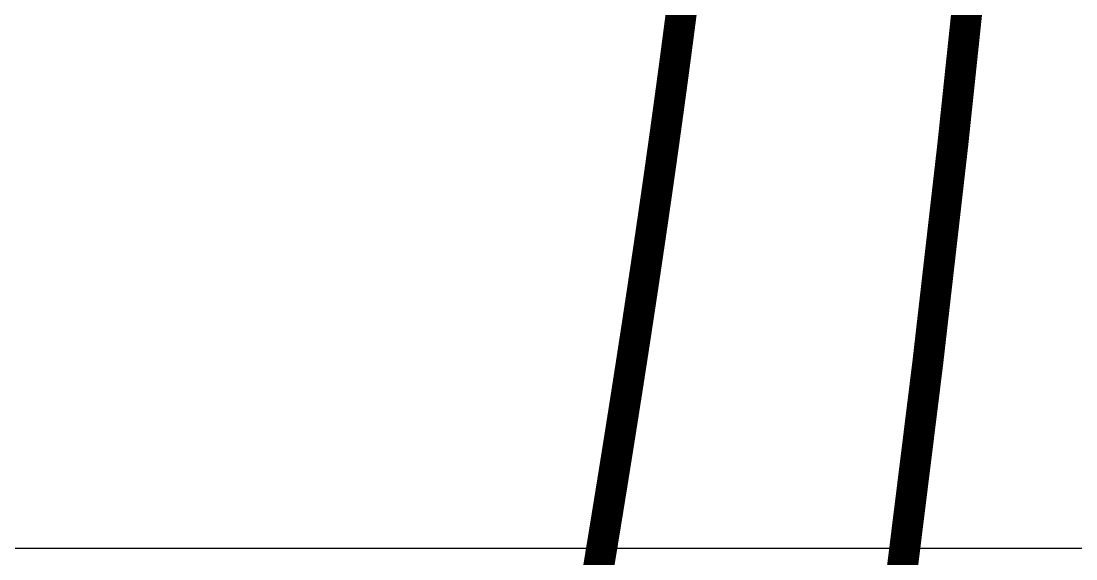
# Model space of a CAD drawing. Header units: inches. Extents: x -300 to 516, y -297 to 231.
# Drawn here: x -26.266 to -21.996, y -173.093 to -170.918 of the extents above; entities that cross this region are included whole.
import ezdxf

# ---------------------------------------------------------------- set-up
doc = ezdxf.new("R2010")
doc.units = ezdxf.units.IN
doc.header["$LTSCALE"] = 24
doc.header["$MEASUREMENT"] = 0
doc.layers.add('EXTERIOR ELEC EQUIP', color=190, linetype='Continuous')
doc.layers.add('EXTERIOR PLUMB EQUIP', color=4, linetype='Continuous')

msp = doc.modelspace()

# ---------------------------------------------------------------- linework, layer by layer
at = {"layer": 'EXTERIOR ELEC EQUIP', "const_width": 0.125}
msp.add_lwpolyline([(-22.12849, -167.2981), (-22.16409, -167.82911), (-22.23281, -168.71192), (-22.31167, -169.61206), (-22.39936, -170.51809), (-22.49454, -171.41853), (-22.5959, -172.30193), (-22.7021, -173.15682), (-22.81191, -173.97418), (-22.92437, -174.75467), (-23.03858, -175.50136), (-23.15368, -176.21735), (-23.26878, -176.90572), (-23.383, -177.56956), (-23.49546, -178.21194), (-23.60526, -179.02346), (-23.71181, -179.63201)], dxfattribs=at)
at = {"layer": 'EXTERIOR ELEC EQUIP', "color": 60, "const_width": 0.125}
msp.add_lwpolyline([(-23.93324, -173.15675), (-23.93295, -173.15498), (-23.93265, -173.1532), (-23.93236, -173.15143), (-23.93207, -173.14966), (-23.93177, -173.14789), (-23.93148, -173.14612), (-23.93119, -173.14434), (-23.9309, -173.14257), (-23.9306, -173.1408), (-23.93031, -173.13903), (-23.93002, -173.13726), (-23.92972, -173.13548), (-23.92943, -173.13371), (-23.92914, -173.13194), (-23.92884, -173.13017), (-23.92855, -173.1284), (-23.92826, -173.12662), (-23.92797, -173.12485), (-23.92767, -173.12308), (-23.92738, -173.12131), (-23.92709, -173.11954), (-23.9268, -173.11776), (-23.9265, -173.11599), (-23.92621, -173.11422), (-23.92592, -173.11245), (-23.92563, -173.11068), (-23.92533, -173.1089), (-23.92504, -173.10713), (-23.92475, -173.10536), (-23.92446, -173.10359), (-23.92416, -173.10182), (-23.92387, -173.10004), (-23.92358, -173.09827), (-23.92329, -173.0965), (-23.92299, -173.09473), (-23.9227, -173.09296), (-23.92241, -173.09119), (-23.92212, -173.08941), (-23.92183, -173.08764), (-23.92153, -173.08587), (-23.92124, -173.0841), (-23.92095, -173.08233), (-23.92066, -173.08055), (-23.92037, -173.07878), (-23.92007, -173.07701), (-23.91978, -173.07524), (-23.91949, -173.07347), (-23.9192, -173.07169), (-23.91891, -173.06992), (-23.91862, -173.06815), (-23.91832, -173.06638), (-23.91803, -173.06461), (-23.91774, -173.06283), (-23.91745, -173.06106), (-23.91716, -173.05929), (-23.91687, -173.05752), (-23.91658, -173.05575), (-23.91628, -173.05398), (-23.91599, -173.0522), (-23.9157, -173.05043), (-23.91541, -173.04866), (-23.91512, -173.04689), (-23.91483, -173.04512), (-23.91454, -173.04334), (-23.91424, -173.04157), (-23.91395, -173.0398), (-23.91366, -173.03803), (-23.91337, -173.03626), (-23.91308, -173.03448), (-23.91279, -173.03271), (-23.9125, -173.03094), (-23.91221, -173.02917), (-23.91192, -173.0274), (-23.91163, -173.02563), (-23.91134, -173.02385), (-23.91104, -173.02208), (-23.91075, -173.02031), (-23.91046, -173.01854), (-23.91017, -173.01677), (-23.90988, -173.015), (-23.90959, -173.01322), (-23.9093, -173.01145), (-23.90901, -173.00968), (-23.90872, -173.00791), (-23.90843, -173.00614), (-23.90814, -173.00436), (-23.90785, -173.00259), (-23.90756, -173.00082), (-23.90727, -172.99905), (-23.90698, -172.99728), (-23.90669, -172.99551), (-23.9064, -172.99373), (-23.90611, -172.99196), (-23.90582, -172.99019), (-23.90553, -172.98842), (-23.90524, -172.98665), (-23.90495, -172.98488), (-23.90466, -172.9831), (-23.90437, -172.98133), (-23.90408, -172.97956), (-23.90379, -172.97779), (-23.9035, -172.97602), (-23.90321, -172.97425), (-23.90292, -172.97247), (-23.90263, -172.9707), (-23.90234, -172.96893), (-23.90205, -172.96716), (-23.90176, -172.96539), (-23.90147, -172.96362), (-23.90118, -172.96184), (-23.90089, -172.96007), (-23.9006, -172.9583), (-23.90031, -172.95653), (-23.90002, -172.95476), (-23.89973, -172.95299), (-23.89944, -172.95121), (-23.89915, -172.94944), (-23.89886, -172.94767), (-23.89857, -172.9459), (-23.89828, -172.94413), (-23.898, -172.94236), (-23.89771, -172.94058), (-23.89742, -172.93881), (-23.89713, -172.93704), (-23.89684, -172.93527), (-23.89655, -172.9335), (-23.89626, -172.93173), (-23.89597, -172.92996), (-23.89568, -172.92818), (-23.89539, -172.92641), (-23.89511, -172.92464), (-23.89482, -172.92287), (-23.89453, -172.9211), (-23.89424, -172.91933), (-23.89395, -172.91755), (-23.89366, -172.91578), (-23.89337, -172.91401), (-23.89309, -172.91224), (-23.8928, -172.91047), (-23.89251, -172.9087), (-23.89222, -172.90693), (-23.89193, -172.90515), (-23.89164, -172.90338), (-23.89135, -172.90161), (-23.89107, -172.89984), (-23.89078, -172.89807), (-23.89049, -172.8963), (-23.8902, -172.89453), (-23.88991, -172.89275), (-23.88963, -172.89098), (-23.88934, -172.88921), (-23.88905, -172.88744), (-23.88876, -172.88567), (-23.88847, -172.8839), (-23.88819, -172.88213), (-23.8879, -172.88035), (-23.88761, -172.87858), (-23.88732, -172.87681), (-23.88703, -172.87504), (-23.88675, -172.87327), (-23.88646, -172.8715), (-23.88617, -172.86973), (-23.88588, -172.86796), (-23.8856, -172.86618), (-23.88531, -172.86441), (-23.88502, -172.86264), (-23.88473, -172.86087), (-23.88445, -172.8591), (-23.88416, -172.85733), (-23.88387, -172.85556), (-23.88358, -172.85378), (-23.8833, -172.85201), (-23.88301, -172.85024), (-23.88272, -172.84847), (-23.88243, -172.8467), (-23.88215, -172.84493), (-23.88186, -172.84316), (-23.88157, -172.84139), (-23.88129, -172.83961), (-23.881, -172.83784), (-23.88071, -172.83607), (-23.88043, -172.8343), (-23.88014, -172.83253), (-23.87985, -172.83076), (-23.87956, -172.82899), (-23.87928, -172.82722), (-23.87899, -172.82545), (-23.8787, -172.82367), (-23.87842, -172.8219), (-23.87813, -172.82013), (-23.87784, -172.81836), (-23.87756, -172.81659), (-23.87727, -172.81482), (-23.87699, -172.81305), (-23.8767, -172.81128), (-23.87641, -172.80951), (-23.87613, -172.80773), (-23.87584, -172.80596), (-23.87555, -172.80419), (-23.87527, -172.80242), (-23.87498, -172.80065), (-23.8747, -172.79888), (-23.87441, -172.79711), (-23.87412, -172.79534), (-23.87384, -172.79357), (-23.87355, -172.79179), (-23.87327, -172.79002), (-23.87298, -172.78825), (-23.87269, -172.78648), (-23.87241, -172.78471), (-23.87212, -172.78294), (-23.87184, -172.78117), (-23.87155, -172.7794), (-23.87126, -172.77763), (-23.87098, -172.77586), (-23.87069, -172.77408), (-23.87041, -172.77231), (-23.87012, -172.77054), (-23.86984, -172.76877), (-23.86955, -172.767), (-23.86927, -172.76523), (-23.86898, -172.76346), (-23.8687, -172.76169), (-23.86841, -172.75992), (-23.86812, -172.75815), (-23.86784, -172.75638), (-23.86755, -172.7546), (-23.86727, -172.75283), (-23.86698, -172.75106), (-23.8667, -172.74929), (-23.86641, -172.74752), (-23.86613, -172.74575), (-23.86584, -172.74398), (-23.86556, -172.74221), (-23.86527, -172.74044), (-23.86499, -172.73867), (-23.8647, -172.7369), (-23.86442, -172.73513), (-23.86414, -172.73336), (-23.86385, -172.73158), (-23.86357, -172.72981), (-23.86328, -172.72804), (-23.863, -172.72627), (-23.86271, -172.7245), (-23.86243, -172.72273), (-23.86214, -172.72096), (-23.86186, -172.71919), (-23.86157, -172.71742), (-23.86129, -172.71565), (-23.86101, -172.71388), (-23.86072, -172.71211), (-23.86044, -172.71034), (-23.86015, -172.70857), (-23.85987, -172.70679), (-23.85959, -172.70502), (-23.8593, -172.70325), (-23.85902, -172.70148), (-23.85873, -172.69971), (-23.85845, -172.69794), (-23.85817, -172.69617), (-23.85788, -172.6944), (-23.8576, -172.69263), (-23.85731, -172.69086), (-23.85703, -172.68909), (-23.85675, -172.68732), (-23.85646, -172.68555), (-23.85618, -172.68378), (-23.8559, -172.68201), (-23.85561, -172.68024), (-23.85533, -172.67847), (-23.85505, -172.6767), (-23.85476, -172.67493), (-23.85448, -172.67315), (-23.8542, -172.67138), (-23.85391, -172.66961), (-23.85363, -172.66784), (-23.85335, -172.66607), (-23.85306, -172.6643), (-23.85278, -172.66253), (-23.8525, -172.66076), (-23.85221, -172.65899), (-23.85193, -172.65722), (-23.85165, -172.65545), (-23.85137, -172.65368), (-23.85108, -172.65191), (-23.8508, -172.65014), (-23.85052, -172.64837), (-23.85024, -172.6466), (-23.84995, -172.64483), (-23.84967, -172.64306), (-23.84939, -172.64129), (-23.8491, -172.63952), (-23.84882, -172.63775), (-23.84854, -172.63598), (-23.84826, -172.63421), (-23.84798, -172.63244), (-23.84769, -172.63067), (-23.84741, -172.6289), (-23.84713, -172.62713), (-23.84685, -172.62536), (-23.84656, -172.62359), (-23.84628, -172.62182), (-23.846, -172.62005), (-23.84572, -172.61828), (-23.84544, -172.61651), (-23.84515, -172.61474), (-23.84487, -172.61296), (-23.84459, -172.61119), (-23.84431, -172.60942), (-23.84403, -172.60765), (-23.84374, -172.60588), (-23.84346, -172.60411), (-23.84318, -172.60234), (-23.8429, -172.60057), (-23.84262, -172.5988), (-23.84234, -172.59703), (-23.84206, -172.59526), (-23.84177, -172.59349), (-23.84149, -172.59172), (-23.84121, -172.58995), (-23.84093, -172.58818), (-23.84065, -172.58641), (-23.84037, -172.58464), (-23.84009, -172.58287), (-23.8398, -172.5811), (-23.83952, -172.57933), (-23.83924, -172.57756), (-23.83896, -172.57579), (-23.83868, -172.57402), (-23.8384, -172.57226), (-23.83812, -172.57049), (-23.83784, -172.56872), (-23.83756, -172.56695), (-23.83728, -172.56518), (-23.837, -172.56341), (-23.83671, -172.56164), (-23.83643, -172.55987), (-23.83615, -172.5581), (-23.83587, -172.55633), (-23.83559, -172.55456), (-23.83531, -172.55279), (-23.83503, -172.55102), (-23.83475, -172.54925), (-23.83447, -172.54748), (-23.83419, -172.54571), (-23.83391, -172.54394), (-23.83363, -172.54217), (-23.83335, -172.5404), (-23.83307, -172.53863), (-23.83279, -172.53686), (-23.83251, -172.53509), (-23.83223, -172.53332), (-23.83195, -172.53155), (-23.83167, -172.52978), (-23.83139, -172.52801), (-23.83111, -172.52624), (-23.83083, -172.52447), (-23.83055, -172.5227), (-23.83027, -172.52093), (-23.82999, -172.51916), (-23.82971, -172.51739), (-23.82943, -172.51562), (-23.82915, -172.51386), (-23.82887, -172.51209), (-23.82859, -172.51032), (-23.82831, -172.50855), (-23.82804, -172.50678), (-23.82776, -172.50501), (-23.82748, -172.50324), (-23.8272, -172.50147), (-23.82692, -172.4997), (-23.82664, -172.49793), (-23.82636, -172.49616), (-23.82608, -172.49439), (-23.8258, -172.49262), (-23.82552, -172.49085), (-23.82524, -172.48908), (-23.82497, -172.48731), (-23.82469, -172.48554), (-23.82441, -172.48378), (-23.82413, -172.48201), (-23.82385, -172.48024), (-23.82357, -172.47847), (-23.82329, -172.4767), (-23.82302, -172.47493), (-23.82274, -172.47316), (-23.82246, -172.47139), (-23.82218, -172.46962), (-23.8219, -172.46785), (-23.82162, -172.46608), (-23.82134, -172.46431), (-23.82107, -172.46254), (-23.82079, -172.46078), (-23.82051, -172.45901), (-23.82023, -172.45724), (-23.81995, -172.45547), (-23.81968, -172.4537), (-23.8194, -172.45193), (-23.81912, -172.45016), (-23.81884, -172.44839), (-23.81856, -172.44662), (-23.81829, -172.44485), (-23.81801, -172.44308), (-23.81773, -172.44132), (-23.81745, -172.43955), (-23.81718, -172.43778), (-23.8169, -172.43601), (-23.81662, -172.43424), (-23.81634, -172.43247), (-23.81607, -172.4307), (-23.81579, -172.42893), (-23.81551, -172.42716), (-23.81523, -172.4254), (-23.81496, -172.42363), (-23.81468, -172.42186), (-23.8144, -172.42009), (-23.81413, -172.41832), (-23.81385, -172.41655), (-23.81357, -172.41478), (-23.81329, -172.41301), (-23.81302, -172.41124), (-23.81274, -172.40948), (-23.81246, -172.40771), (-23.81219, -172.40594), (-23.81191, -172.40417), (-23.81163, -172.4024), (-23.81136, -172.40063), (-23.81108, -172.39886), (-23.8108, -172.39709), (-23.81053, -172.39533), (-23.81025, -172.39356), (-23.80997, -172.39179), (-23.8097, -172.39002), (-23.80942, -172.38825), (-23.80915, -172.38648), (-23.80887, -172.38471), (-23.80859, -172.38295), (-23.80832, -172.38118), (-23.80804, -172.37941), (-23.80777, -172.37764), (-23.80749, -172.37587), (-23.80721, -172.3741), (-23.80694, -172.37233), (-23.80666, -172.37057), (-23.80639, -172.3688), (-23.80611, -172.36703), (-23.80583, -172.36526), (-23.80556, -172.36349), (-23.80528, -172.36172), (-23.80501, -172.35996), (-23.80473, -172.35819), (-23.80446, -172.35642), (-23.80418, -172.35465), (-23.80391, -172.35288), (-23.80363, -172.35111), (-23.80335, -172.34935), (-23.80308, -172.34758), (-23.8028, -172.34581), (-23.80253, -172.34404), (-23.80225, -172.34227), (-23.80198, -172.3405), (-23.8017, -172.33874), (-23.80143, -172.33697), (-23.80115, -172.3352), (-23.80088, -172.33343), (-23.8006, -172.33166), (-23.80033, -172.3299), (-23.80006, -172.32813), (-23.79978, -172.32636), (-23.79951, -172.32459), (-23.79923, -172.32282), (-23.79896, -172.32105), (-23.79868, -172.31929), (-23.79841, -172.31752), (-23.79813, -172.31575), (-23.79786, -172.31398), (-23.79758, -172.31221), (-23.79731, -172.31045), (-23.79704, -172.30868), (-23.79676, -172.30691), (-23.79649, -172.30514), (-23.79621, -172.30337), (-23.79594, -172.30161), (-23.79567, -172.29984), (-23.79539, -172.29807), (-23.79512, -172.2963), (-23.79484, -172.29453), (-23.79457, -172.29277), (-23.7943, -172.291), (-23.79402, -172.28923), (-23.79375, -172.28746), (-23.79348, -172.2857), (-23.7932, -172.28393), (-23.79293, -172.28216), (-23.79266, -172.28039), (-23.79238, -172.27862), (-23.79211, -172.27686), (-23.79183, -172.27509), (-23.79156, -172.27332), (-23.79129, -172.27155), (-23.79102, -172.26979), (-23.79074, -172.26802), (-23.79047, -172.26625), (-23.7902, -172.26448), (-23.78992, -172.26272), (-23.78965, -172.26095), (-23.78938, -172.25918), (-23.7891, -172.25741), (-23.78883, -172.25565), (-23.78856, -172.25388), (-23.78829, -172.25211), (-23.78801, -172.25034), (-23.78774, -172.24858), (-23.78747, -172.24681), (-23.7872, -172.24504), (-23.78692, -172.24327), (-23.78665, -172.24151), (-23.78638, -172.23974), (-23.78611, -172.23797), (-23.78583, -172.2362), (-23.78556, -172.23444), (-23.78529, -172.23267), (-23.78502, -172.2309), (-23.78475, -172.22913), (-23.78447, -172.22737), (-23.7842, -172.2256), (-23.78393, -172.22383), (-23.78366, -172.22207), (-23.78339, -172.2203), (-23.78311, -172.21853), (-23.78284, -172.21676), (-23.78257, -172.215), (-23.7823, -172.21323), (-23.78203, -172.21146), (-23.78176, -172.2097), (-23.78148, -172.20793), (-23.78121, -172.20616), (-23.78094, -172.20439), (-23.78067, -172.20263), (-23.7804, -172.20086), (-23.78013, -172.19909), (-23.77986, -172.19733), (-23.77959, -172.19556), (-23.77931, -172.19379), (-23.77904, -172.19203), (-23.77877, -172.19026), (-23.7785, -172.18849), (-23.77823, -172.18672), (-23.77796, -172.18496), (-23.77769, -172.18319), (-23.77742, -172.18142), (-23.77715, -172.17966), (-23.77688, -172.17789), (-23.77661, -172.17612), (-23.77634, -172.17436), (-23.77607, -172.17259), (-23.7758, -172.17082), (-23.77553, -172.16906), (-23.77525, -172.16729), (-23.77498, -172.16552), (-23.77471, -172.16376), (-23.77444, -172.16199), (-23.77417, -172.16022), (-23.7739, -172.15846), (-23.77363, -172.15669), (-23.77336, -172.15492), (-23.77309, -172.15316), (-23.77282, -172.15139), (-23.77255, -172.14962), (-23.77228, -172.14786), (-23.77201, -172.14609), (-23.77175, -172.14432), (-23.77148, -172.14256), (-23.77121, -172.14079), (-23.77094, -172.13902), (-23.77067, -172.13726), (-23.7704, -172.13549), (-23.77013, -172.13373), (-23.76986, -172.13196), (-23.76959, -172.13019), (-23.76932, -172.12843), (-23.76905, -172.12666), (-23.76878, -172.12489), (-23.76851, -172.12313), (-23.76824, -172.12136), (-23.76797, -172.11959), (-23.76771, -172.11783), (-23.76744, -172.11606), (-23.76717, -172.1143), (-23.7669, -172.11253), (-23.76663, -172.11076), (-23.76636, -172.109), (-23.76609, -172.10723), (-23.76583, -172.10547), (-23.76556, -172.1037), (-23.76529, -172.10193), (-23.76502, -172.10017), (-23.76475, -172.0984), (-23.76448, -172.09664), (-23.76421, -172.09487), (-23.76395, -172.0931), (-23.76368, -172.09134), (-23.76341, -172.08957), (-23.76314, -172.08781), (-23.76287, -172.08604), (-23.76261, -172.08427), (-23.76234, -172.08251), (-23.76207, -172.08074), (-23.7618, -172.07898), (-23.76153, -172.07721), (-23.76127, -172.07544), (-23.761, -172.07368), (-23.76073, -172.07191), (-23.76046, -172.07015), (-23.7602, -172.06838), (-23.75993, -172.06662), (-23.75966, -172.06485), (-23.75939, -172.06308), (-23.75913, -172.06132), (-23.75886, -172.05955), (-23.75859, -172.05779), (-23.75833, -172.05602), (-23.75806, -172.05426), (-23.75779, -172.05249), (-23.75752, -172.05072), (-23.75726, -172.04896), (-23.75699, -172.04719), (-23.75672, -172.04543), (-23.75646, -172.04366), (-23.75619, -172.0419), (-23.75592, -172.04013), (-23.75566, -172.03837), (-23.75539, -172.0366), (-23.75512, -172.03484), (-23.75486, -172.03307), (-23.75459, -172.0313), (-23.75433, -172.02954), (-23.75406, -172.02777), (-23.75379, -172.02601), (-23.75353, -172.02424), (-23.75326, -172.02248), (-23.75299, -172.02071), (-23.75273, -172.01895), (-23.75246, -172.01718), (-23.7522, -172.01542), (-23.75193, -172.01365), (-23.75166, -172.01189), (-23.7514, -172.01012), (-23.75113, -172.00836), (-23.75087, -172.00659), (-23.7506, -172.00483), (-23.75034, -172.00306), (-23.75007, -172.0013), (-23.74981, -171.99953), (-23.74954, -171.99777), (-23.74927, -171.996), (-23.74901, -171.99424), (-23.74874, -171.99247), (-23.74848, -171.99071), (-23.74821, -171.98894), (-23.74795, -171.98718), (-23.74768, -171.98541), (-23.74742, -171.98365), (-23.74715, -171.98188), (-23.74689, -171.98012), (-23.74662, -171.97835), (-23.74636, -171.97659), (-23.74609, -171.97482), (-23.74583, -171.97306), (-23.74557, -171.97129), (-23.7453, -171.96953), (-23.74504, -171.96776), (-23.74477, -171.966), (-23.74451, -171.96424), (-23.74424, -171.96247), (-23.74398, -171.96071), (-23.74371, -171.95894), (-23.74345, -171.95718), (-23.74319, -171.95541), (-23.74292, -171.95365), (-23.74266, -171.95188), (-23.74239, -171.95012), (-23.74213, -171.94835), (-23.74187, -171.94659), (-23.7416, -171.94483), (-23.74134, -171.94306), (-23.74108, -171.9413), (-23.74081, -171.93953), (-23.74055, -171.93777), (-23.74028, -171.936), (-23.74002, -171.93424), (-23.73976, -171.93248), (-23.73949, -171.93071), (-23.73923, -171.92895), (-23.73897, -171.92718), (-23.7387, -171.92542), (-23.73844, -171.92365), (-23.73818, -171.92189), (-23.73792, -171.92013), (-23.73765, -171.91836), (-23.73739, -171.9166), (-23.73713, -171.91483), (-23.73686, -171.91307), (-23.7366, -171.91131), (-23.73634, -171.90954), (-23.73608, -171.90778), (-23.73581, -171.90601), (-23.73555, -171.90425), (-23.73529, -171.90249), (-23.73503, -171.90072), (-23.73476, -171.89896), (-23.7345, -171.89719), (-23.73424, -171.89543), (-23.73398, -171.89367), (-23.73371, -171.8919), (-23.73345, -171.89014), (-23.73319, -171.88838), (-23.73293, -171.88661), (-23.73267, -171.88485), (-23.7324, -171.88308), (-23.73214, -171.88132), (-23.73188, -171.87956), (-23.73162, -171.87779), (-23.73136, -171.87603), (-23.7311, -171.87427), (-23.73083, -171.8725), (-23.73057, -171.87074), (-23.73031, -171.86898), (-23.73005, -171.86721), (-23.72979, -171.86545), (-23.72953, -171.86369), (-23.72927, -171.86192), (-23.729, -171.86016), (-23.72874, -171.8584), (-23.72848, -171.85663), (-23.72822, -171.85487), (-23.72796, -171.85311), (-23.7277, -171.85134), (-23.72744, -171.84958), (-23.72718, -171.84782), (-23.72692, -171.84605), (-23.72666, -171.84429), (-23.7264, -171.84253), (-23.72614, -171.84076), (-23.72587, -171.839), (-23.72561, -171.83724), (-23.72535, -171.83547), (-23.72509, -171.83371), (-23.72483, -171.83195), (-23.72457, -171.83018), (-23.72431, -171.82842), (-23.72405, -171.82666), (-23.72379, -171.82489), (-23.72353, -171.82313), (-23.72327, -171.82137), (-23.72301, -171.81961), (-23.72275, -171.81784), (-23.72249, -171.81608), (-23.72223, -171.81432), (-23.72197, -171.81255), (-23.72171, -171.81079), (-23.72145, -171.80903), (-23.72119, -171.80727), (-23.72094, -171.8055), (-23.72068, -171.80374), (-23.72042, -171.80198), (-23.72016, -171.80022), (-23.7199, -171.79845), (-23.71964, -171.79669), (-23.71938, -171.79493), (-23.71912, -171.79316), (-23.71886, -171.7914), (-23.7186, -171.78964), (-23.71834, -171.78788), (-23.71809, -171.78611), (-23.71783, -171.78435), (-23.71757, -171.78259), (-23.71731, -171.78083), (-23.71705, -171.77907), (-23.71679, -171.7773), (-23.71653, -171.77554), (-23.71627, -171.77378), (-23.71602, -171.77202), (-23.71576, -171.77025), (-23.7155, -171.76849), (-23.71524, -171.76673), (-23.71498, -171.76497), (-23.71473, -171.7632), (-23.71447, -171.76144), (-23.71421, -171.75968), (-23.71395, -171.75792), (-23.71369, -171.75616), (-23.71344, -171.75439), (-23.71318, -171.75263), (-23.71292, -171.75087), (-23.71266, -171.74911), (-23.71241, -171.74735), (-23.71215, -171.74558), (-23.71189, -171.74382), (-23.71163, -171.74206), (-23.71138, -171.7403), (-23.71112, -171.73854), (-23.71086, -171.73677), (-23.7106, -171.73501), (-23.71035, -171.73325), (-23.71009, -171.73149), (-23.70983, -171.72973), (-23.70958, -171.72797), (-23.70932, -171.7262), (-23.70906, -171.72444), (-23.7088, -171.72268), (-23.70855, -171.72092), (-23.70829, -171.71916), (-23.70803, -171.7174), (-23.70778, -171.71563), (-23.70752, -171.71387), (-23.70727, -171.71211), (-23.70701, -171.71035), (-23.70675, -171.70859), (-23.7065, -171.70683), (-23.70624, -171.70506), (-23.70598, -171.7033), (-23.70573, -171.70154), (-23.70547, -171.69978), (-23.70522, -171.69802), (-23.70496, -171.69626), (-23.7047, -171.6945), (-23.70445, -171.69274), (-23.70419, -171.69097), (-23.70394, -171.68921), (-23.70368, -171.68745), (-23.70343, -171.68569), (-23.70317, -171.68393), (-23.70292, -171.68217), (-23.70266, -171.68041), (-23.7024, -171.67865), (-23.70215, -171.67688), (-23.70189, -171.67512), (-23.70164, -171.67336), (-23.70138, -171.6716), (-23.70113, -171.66984), (-23.70087, -171.66808), (-23.70062, -171.66632), (-23.70036, -171.66456), (-23.70011, -171.6628), (-23.69985, -171.66104), (-23.6996, -171.65928), (-23.69935, -171.65751), (-23.69909, -171.65575), (-23.69884, -171.65399), (-23.69858, -171.65223), (-23.69833, -171.65047), (-23.69807, -171.64871), (-23.69782, -171.64695), (-23.69756, -171.64519), (-23.69731, -171.64343), (-23.69706, -171.64167), (-23.6968, -171.63991), (-23.69655, -171.63815), (-23.69629, -171.63639), (-23.69604, -171.63463), (-23.69579, -171.63287), (-23.69553, -171.63111), (-23.69528, -171.62935), (-23.69503, -171.62759), (-23.69477, -171.62582), (-23.69452, -171.62406), (-23.69427, -171.6223), (-23.69401, -171.62054), (-23.69376, -171.61878), (-23.69351, -171.61702), (-23.69325, -171.61526), (-23.693, -171.6135), (-23.69275, -171.61174), (-23.69249, -171.60998), (-23.69224, -171.60822), (-23.69199, -171.60646), (-23.69173, -171.6047), (-23.69148, -171.60294), (-23.69123, -171.60118), (-23.69098, -171.59942), (-23.69072, -171.59766), (-23.69047, -171.5959), (-23.69022, -171.59414), (-23.68997, -171.59238), (-23.68971, -171.59062), (-23.68946, -171.58886), (-23.68921, -171.5871), (-23.68896, -171.58534), (-23.6887, -171.58358), (-23.68845, -171.58182), (-23.6882, -171.58006), (-23.68795, -171.5783), (-23.6877, -171.57654), (-23.68744, -171.57479), (-23.68719, -171.57303), (-23.68694, -171.57127), (-23.68669, -171.56951), (-23.68644, -171.56775), (-23.68619, -171.56599), (-23.68594, -171.56423), (-23.68568, -171.56247), (-23.68543, -171.56071), (-23.68518, -171.55895), (-23.68493, -171.55719), (-23.68468, -171.55543), (-23.68443, -171.55367), (-23.68418, -171.55191), (-23.68393, -171.55015), (-23.68367, -171.54839), (-23.68342, -171.54663), (-23.68317, -171.54488), (-23.68292, -171.54312), (-23.68267, -171.54136), (-23.68242, -171.5396), (-23.68217, -171.53784), (-23.68192, -171.53608), (-23.68167, -171.53432), (-23.68142, -171.53256), (-23.68117, -171.5308), (-23.68092, -171.52904), (-23.68067, -171.52729), (-23.68042, -171.52553), (-23.68017, -171.52377), (-23.67992, -171.52201), (-23.67967, -171.52025), (-23.67942, -171.51849), (-23.67917, -171.51673), (-23.67892, -171.51497), (-23.67867, -171.51321), (-23.67842, -171.51146), (-23.67817, -171.5097), (-23.67792, -171.50794), (-23.67767, -171.50618), (-23.67742, -171.50442), (-23.67717, -171.50266), (-23.67692, -171.5009), (-23.67667, -171.49915), (-23.67642, -171.49739), (-23.67618, -171.49563), (-23.67593, -171.49387), (-23.67568, -171.49211), (-23.67543, -171.49035), (-23.67518, -171.4886), (-23.67493, -171.48684), (-23.67468, -171.48508), (-23.67443, -171.48332), (-23.67419, -171.48156), (-23.67394, -171.4798), (-23.67369, -171.47805), (-23.67344, -171.47629), (-23.67319, -171.47453), (-23.67294, -171.47277), (-23.6727, -171.47101), (-23.67245, -171.46926), (-23.6722, -171.4675), (-23.67195, -171.46574), (-23.6717, -171.46398), (-23.67146, -171.46222), (-23.67121, -171.46047), (-23.67096, -171.45871), (-23.67071, -171.45695), (-23.67046, -171.45519), (-23.67022, -171.45343), (-23.66997, -171.45168), (-23.66972, -171.44992), (-23.66947, -171.44816), (-23.66923, -171.4464), (-23.66898, -171.44465), (-23.66873, -171.44289), (-23.66849, -171.44113), (-23.66824, -171.43937), (-23.66799, -171.43762), (-23.66774, -171.43586), (-23.6675, -171.4341), (-23.66725, -171.43234), (-23.667, -171.43059), (-23.66676, -171.42883), (-23.66651, -171.42707), (-23.66626, -171.42531), (-23.66602, -171.42356), (-23.66577, -171.4218), (-23.66552, -171.42004), (-23.66528, -171.41828), (-23.66503, -171.41653), (-23.66479, -171.41477), (-23.66454, -171.41301), (-23.66429, -171.41125), (-23.66405, -171.4095), (-23.6638, -171.40774), (-23.66356, -171.40598), (-23.66331, -171.40423), (-23.66306, -171.40247), (-23.66282, -171.40071), (-23.66257, -171.39896), (-23.66233, -171.3972), (-23.66208, -171.39544), (-23.66184, -171.39369), (-23.66159, -171.39193), (-23.66135, -171.39017), (-23.6611, -171.38841), (-23.66085, -171.38666), (-23.66061, -171.3849), (-23.66036, -171.38314), (-23.66012, -171.38139), (-23.65987, -171.37963), (-23.65963, -171.37787), (-23.65939, -171.37612), (-23.65914, -171.37436), (-23.6589, -171.3726), (-23.65865, -171.37085), (-23.65841, -171.36909), (-23.65816, -171.36734), (-23.65792, -171.36558), (-23.65767, -171.36382), (-23.65743, -171.36207), (-23.65718, -171.36031), (-23.65694, -171.35855), (-23.6567, -171.3568), (-23.65645, -171.35504), (-23.65621, -171.35328), (-23.65596, -171.35153), (-23.65572, -171.34977), (-23.65548, -171.34802), (-23.65523, -171.34626), (-23.65499, -171.3445), (-23.65475, -171.34275), (-23.6545, -171.34099), (-23.65426, -171.33924), (-23.65402, -171.33748), (-23.65377, -171.33572), (-23.65353, -171.33397), (-23.65329, -171.33221), (-23.65304, -171.33046), (-23.6528, -171.3287), (-23.65256, -171.32695), (-23.65231, -171.32519), (-23.65207, -171.32343), (-23.65183, -171.32168), (-23.65159, -171.31992), (-23.65134, -171.31817), (-23.6511, -171.31641), (-23.65086, -171.31466), (-23.65061, -171.3129), (-23.65037, -171.31114), (-23.65013, -171.30939), (-23.64989, -171.30763), (-23.64965, -171.30588), (-23.6494, -171.30412), (-23.64916, -171.30237), (-23.64892, -171.30061), (-23.64868, -171.29886), (-23.64844, -171.2971), (-23.64819, -171.29535), (-23.64795, -171.29359), (-23.64771, -171.29184), (-23.64747, -171.29008), (-23.64723, -171.28833), (-23.64699, -171.28657), (-23.64674, -171.28482), (-23.6465, -171.28306), (-23.64626, -171.28131), (-23.64602, -171.27955), (-23.64578, -171.2778), (-23.64554, -171.27604), (-23.6453, -171.27429), (-23.64506, -171.27253), (-23.64481, -171.27078), (-23.64457, -171.26902), (-23.64433, -171.26727), (-23.64409, -171.26551), (-23.64385, -171.26376), (-23.64361, -171.262), (-23.64337, -171.26025), (-23.64313, -171.25849), (-23.64289, -171.25674), (-23.64265, -171.25498), (-23.64241, -171.25323), (-23.64217, -171.25147), (-23.64193, -171.24972), (-23.64169, -171.24797), (-23.64145, -171.24621), (-23.64121, -171.24446), (-23.64097, -171.2427), (-23.64073, -171.24095), (-23.64049, -171.23919), (-23.64025, -171.23744), (-23.64001, -171.23569), (-23.63977, -171.23393), (-23.63953, -171.23218), (-23.63929, -171.23042), (-23.63905, -171.22867), (-23.63881, -171.22691), (-23.63857, -171.22516), (-23.63833, -171.22341), (-23.6381, -171.22165), (-23.63786, -171.2199), (-23.63762, -171.21814), (-23.63738, -171.21639), (-23.63714, -171.21464), (-23.6369, -171.21288), (-23.63666, -171.21113), (-23.63642, -171.20938), (-23.63619, -171.20762), (-23.63595, -171.20587), (-23.63571, -171.20411), (-23.63547, -171.20236), (-23.63523, -171.20061), (-23.63499, -171.19885), (-23.63476, -171.1971), (-23.63452, -171.19535), (-23.63428, -171.19359), (-23.63404, -171.19184), (-23.6338, -171.19009), (-23.63357, -171.18833), (-23.63333, -171.18658), (-23.63309, -171.18483), (-23.63285, -171.18307), (-23.63262, -171.18132), (-23.63238, -171.17957), (-23.63214, -171.17781), (-23.6319, -171.17606), (-23.63167, -171.17431), (-23.63143, -171.17255), (-23.63119, -171.1708), (-23.63095, -171.16905), (-23.63072, -171.16729), (-23.63048, -171.16554), (-23.63024, -171.16379), (-23.63001, -171.16204), (-23.62977, -171.16028), (-23.62953, -171.15853), (-23.6293, -171.15678), (-23.62906, -171.15502), (-23.62882, -171.15327), (-23.62859, -171.15152), (-23.62835, -171.14977), (-23.62812, -171.14801), (-23.62788, -171.14626), (-23.62764, -171.14451), (-23.62741, -171.14276), (-23.62717, -171.141), (-23.62693, -171.13925), (-23.6267, -171.1375), (-23.62646, -171.13575), (-23.62623, -171.13399), (-23.62599, -171.13224), (-23.62576, -171.13049), (-23.62552, -171.12874), (-23.62529, -171.12698), (-23.62505, -171.12523), (-23.62481, -171.12348), (-23.62458, -171.12173), (-23.62434, -171.11998), (-23.62411, -171.11822), (-23.62387, -171.11647), (-23.62364, -171.11472), (-23.6234, -171.11297), (-23.62317, -171.11121), (-23.62293, -171.10946), (-23.6227, -171.10771), (-23.62247, -171.10596), (-23.62223, -171.10421), (-23.622, -171.10246), (-23.62176, -171.1007), (-23.62153, -171.09895), (-23.62129, -171.0972), (-23.62106, -171.09545), (-23.62083, -171.0937), (-23.62059, -171.09195), (-23.62036, -171.09019), (-23.62012, -171.08844), (-23.61989, -171.08669), (-23.61966, -171.08494), (-23.61942, -171.08319), (-23.61919, -171.08144), (-23.61895, -171.07968), (-23.61872, -171.07793), (-23.61849, -171.07618), (-23.61825, -171.07443), (-23.61802, -171.07268), (-23.61779, -171.07093), (-23.61755, -171.06918), (-23.61732, -171.06743), (-23.61709, -171.06567), (-23.61686, -171.06392), (-23.61662, -171.06217), (-23.61639, -171.06042), (-23.61616, -171.05867), (-23.61592, -171.05692), (-23.61569, -171.05517), (-23.61546, -171.05342), (-23.61523, -171.05167), (-23.61499, -171.04992), (-23.61476, -171.04816), (-23.61453, -171.04641), (-23.6143, -171.04466), (-23.61407, -171.04291), (-23.61383, -171.04116), (-23.6136, -171.03941), (-23.61337, -171.03766), (-23.61314, -171.03591), (-23.61291, -171.03416), (-23.61267, -171.03241), (-23.61244, -171.03066), (-23.61221, -171.02891), (-23.61198, -171.02716), (-23.61175, -171.02541), (-23.61152, -171.02366), (-23.61129, -171.02191), (-23.61105, -171.02016), (-23.61082, -171.01841), (-23.61059, -171.01666), (-23.61036, -171.01491), (-23.61013, -171.01316), (-23.6099, -171.01141), (-23.60967, -171.00966), (-23.60944, -171.0079), (-23.60921, -171.00615), (-23.60898, -171.0044), (-23.60875, -171.00266), (-23.60852, -171.00091), (-23.60829, -170.99916), (-23.60806, -170.99741), (-23.60782, -170.99566), (-23.60759, -170.99391), (-23.60736, -170.99216), (-23.60713, -170.99041), (-23.6069, -170.98866), (-23.60667, -170.98691), (-23.60645, -170.98516), (-23.60622, -170.98341), (-23.60599, -170.98166), (-23.60576, -170.97991), (-23.60553, -170.97816), (-23.6053, -170.97641), (-23.60507, -170.97466), (-23.60484, -170.97291), (-23.60461, -170.97116), (-23.60438, -170.96941), (-23.60415, -170.96766), (-23.60392, -170.96591), (-23.60369, -170.96416), (-23.60346, -170.96242), (-23.60324, -170.96067), (-23.60301, -170.95892), (-23.60278, -170.95717), (-23.60255, -170.95542), (-23.60232, -170.95367), (-23.60209, -170.95192), (-23.60186, -170.95017), (-23.60164, -170.94842), (-23.60141, -170.94667), (-23.60118, -170.94493), (-23.60095, -170.94318), (-23.60072, -170.94143), (-23.6005, -170.93968), (-23.60027, -170.93793), (-23.60004, -170.93618), (-23.59981, -170.93443), (-23.59958, -170.93269), (-23.59936, -170.93094), (-23.59913, -170.92919), (-23.5989, -170.92744), (-23.59867, -170.92569), (-23.59845, -170.92394), (-23.59822, -170.92219), (-23.59799, -170.92045), (-23.59777, -170.9187), (-23.59754, -170.91695), (-23.59731, -170.9152), (-23.59708, -170.91345), (-23.59686, -170.91171), (-23.59663, -170.90996), (-23.5964, -170.90821), (-23.59618, -170.90646), (-23.59595, -170.90471), (-23.59572, -170.90296), (-23.5955, -170.90122), (-23.59527, -170.89947), (-23.59505, -170.89772), (-23.59482, -170.89597), (-23.59459, -170.89423), (-23.59437, -170.89248), (-23.59414, -170.89073), (-23.59392, -170.88898), (-23.59369, -170.88723), (-23.59346, -170.88549), (-23.59324, -170.88374), (-23.59301, -170.88199), (-23.59279, -170.88024), (-23.59256, -170.8785), (-23.59234, -170.87675), (-23.59211, -170.875), (-23.59189, -170.87325), (-23.59166, -170.87151), (-23.59144, -170.86976), (-23.59121, -170.86801), (-23.59099, -170.86627), (-23.59076, -170.86452), (-23.59054, -170.86277), (-23.59031, -170.86102), (-23.59009, -170.85928), (-23.58986, -170.85753), (-23.58964, -170.85578), (-23.58941, -170.85404)], dxfattribs=at)
at = {"layer": 'EXTERIOR PLUMB EQUIP'}
msp.add_line((-42.48248, -173.04989), (-18.45671, -173.04989), dxfattribs=at)

doc.saveas('drawing.dxf')
